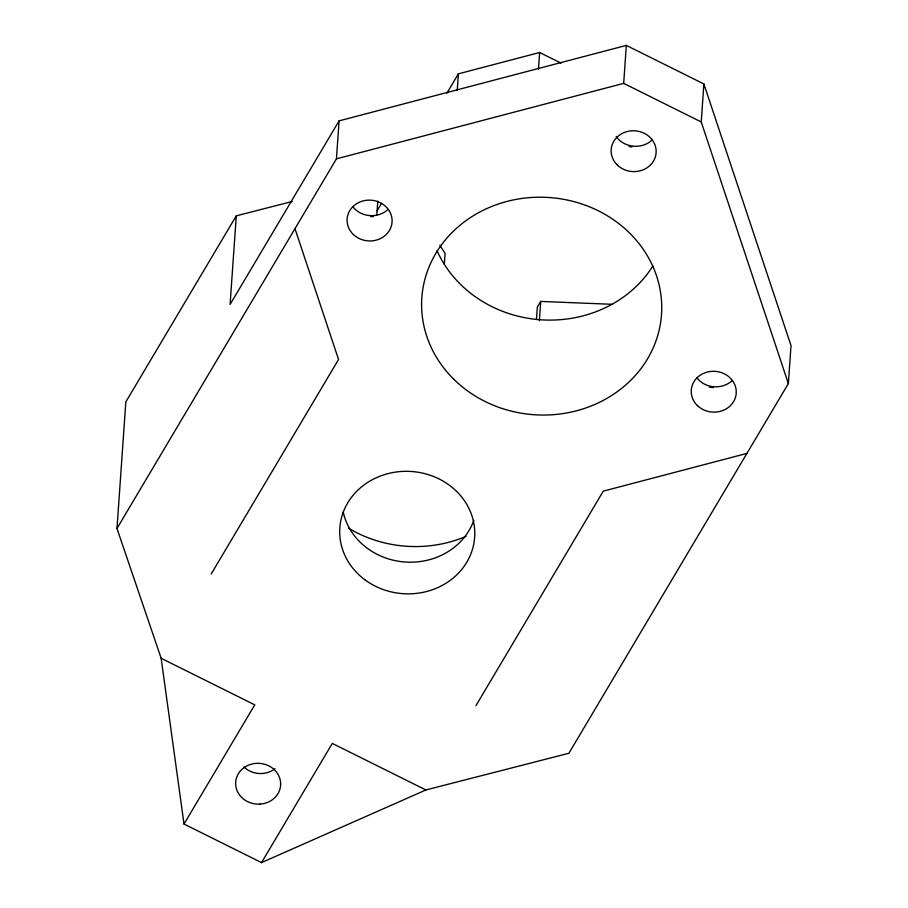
<?xml version="1.0" encoding="UTF-8"?>
<svg xmlns="http://www.w3.org/2000/svg" width="908" height="908" viewBox="0 0 908 908"><rect width="100%" height="100%" fill="white"/><g stroke="black" fill="none" stroke-linecap="round" stroke-linejoin="round"><path stroke-width="1.36" d="M236.284 215.843L230.099 304.418L339.093 120.866L626.338 45.4L703.882 83.956L791.016 345.608L788.36 383.596L568.907 753.254L425.897 789.96L261.538 862.6L184.006 824.044L161.159 658.3L116.984 528.501L125.837 401.892L236.284 215.843L292.138 201.508M116.984 528.501L336.437 158.843L339.093 120.866M376.809 214.958L377.773 201.156M444.318 264.387L445.079 253.389L439.824 245.183M457.235 90.505L458.392 73.832L539.647 52.494L561.076 63.151M538.478 69.167L539.647 52.494M536.458 319.537L537.32 307.154L540.714 301.433L611.833 304.282M539.375 320.706L540.714 301.433M788.36 383.596L701.226 121.944L623.683 83.377L626.338 45.4M701.226 121.944L703.882 83.956M377.092 210.792L381.417 203.517M446.884 93.229L458.392 73.832M211.189 574.026L338.548 359.489L294.986 228.668M184.006 824.044L254.762 704.846L161.159 658.3M261.538 862.6L332.294 743.414L425.897 789.96M475.928 705.686L603.275 491.149L746.909 453.41M387.92 209.498C378.182 218.658 360.896 217.511 352.871 206.684M651.967 140.127C641.911 149.627 624.068 147.913 616.169 136.484M732.064 380.656C722.337 389.804 705.039 388.669 697.015 377.841M336.437 158.843L623.683 83.377M473.783 520.386A67.567 61.233 4 0 1 405.501 562.041A67.567 61.233 4 0 1 343.156 511.828M652.931 265.908A120.128 108.869 4 0 1 540.657 319.775A120.128 108.869 4 0 1 437.043 250.722M631.923 146.948A37.534 34.016 4 0 1 629.153 146.529M713.427 387.614A37.534 34.016 4 0 1 709.239 387.046M373.483 216.603A37.534 34.016 4 0 1 370.68 216.558M466.031 536.378A120.128 108.869 4 0 1 348.683 528.286M275.045 768.736A22.518 20.407 4 0 1 262.094 773.503L260.664 773.548A22.518 20.407 4 0 1 244.014 767.033M259.96 804.102L258.53 804.148A22.518 20.407 4 0 1 239.224 794.545L238.486 793.433A22.518 20.407 4 0 1 250.097 764.559A22.518 20.407 4 0 1 280.107 779.484A22.518 20.407 4 0 1 259.96 804.102M453.535 378.999A120.128 108.869 4 0 0 656.359 339.808A120.128 108.869 4 0 0 515.12 199.578A120.128 108.869 4 0 0 453.535 378.999M364.766 579.69A67.567 61.233 4 0 0 473.953 542.961A67.567 61.233 4 0 0 382.994 475.1A67.567 61.233 4 0 0 364.766 579.69M617.429 165.143A22.518 20.407 4 0 0 655.281 157.118A22.518 20.407 4 0 0 628.245 131.297A22.518 20.407 4 0 0 617.429 165.143M697.514 405.66A22.518 20.407 4 0 0 735.378 397.647A22.518 20.407 4 0 0 708.342 371.815A22.518 20.407 4 0 0 697.514 405.66M353.371 234.502A22.518 20.407 4 0 0 391.223 226.489A22.518 20.407 4 0 0 364.199 200.657A22.518 20.407 4 0 0 353.371 234.502"/></g></svg>
